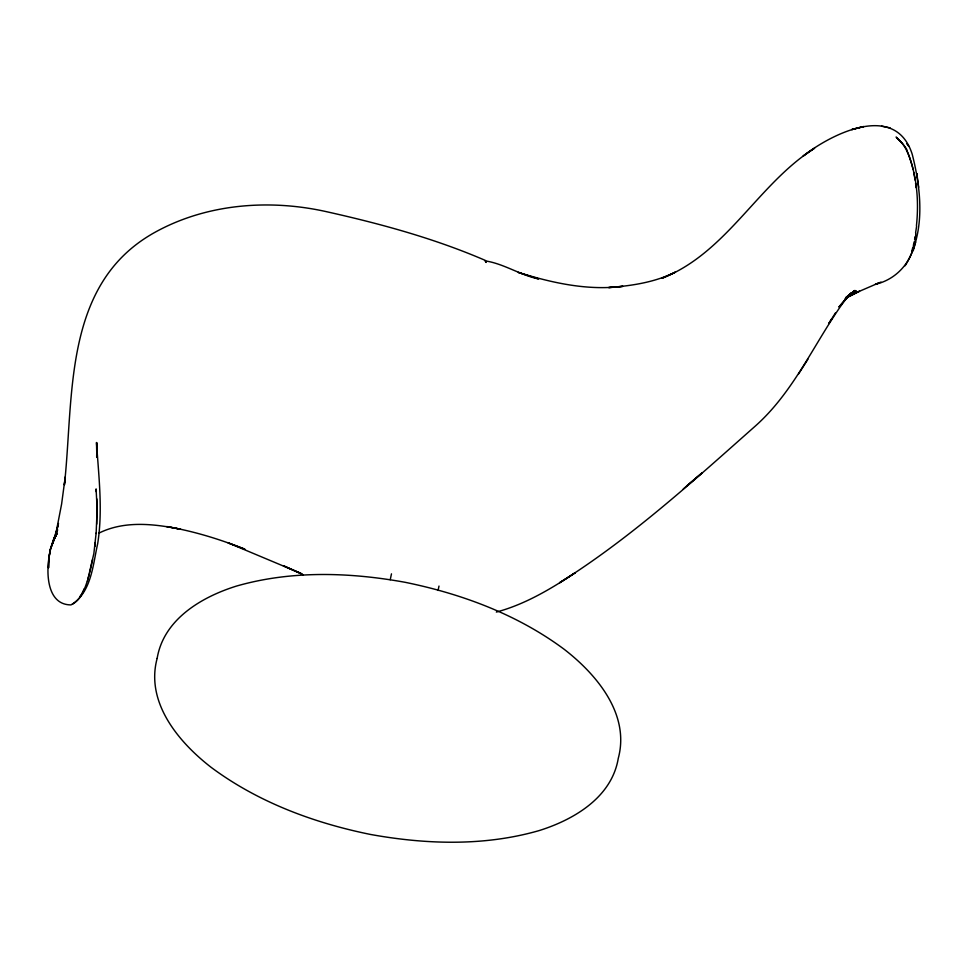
<?xml version="1.0" encoding="UTF-8"?>
<svg xmlns="http://www.w3.org/2000/svg" width="968" height="968" viewBox="0 0 968 968"><rect width="100%" height="100%" fill="white"/><g stroke="black" fill="none" stroke-linecap="round" stroke-linejoin="round"><path stroke-width="1.45" d="M96.679 456.787L96.873 442.969L96.836 457.017M96.727 524.124L96.8 498.883M96.135 533.501L97.139 508.841L96.086 488.925L96.292 491.768M96.135 533.017L93.86 553.514L87.422 581.296M916.442 225.726C919.104 200.57 916.817 174.313 907.028 150.827C907.875 147.426 885.575 127.05 902.297 143.179C907.911 151.044 910.864 160.325 913.151 169.618M94.912 546.521L95.324 542.576M915.595 232.852L916.611 226.209M915.764 233.348C915.365 257.669 899.103 278.869 875.241 284.362L881.001 282.075M914.603 239.435L915.002 236.797M92.553 559.661L89.818 572.269M913.356 245.569L914.107 241.891M390.225 579.711L391.483 573.842M438.056 590.468L439 586.063M905.092 265.776C925.698 233.01 921.367 190.164 912.207 154.227C895.424 101.446 831.391 133.838 803.113 156.09L814.62 148.152C757.593 184.319 726.847 252.854 661.882 278.336L675.446 272.117C654.658 282.39 631.56 285.838 608.678 287.556L622.908 286.346C587.37 290.836 552.05 282.862 518.279 272.407L538.631 278.953C520.131 275.094 503.517 263.514 485.016 260.864M58.467 523.458L55.297 536.599L61.601 504.11L65.231 476.994L64.396 484.98C73.967 397.437 62.799 286.806 150.947 234.619L151.625 234.196C203.897 203.921 267.858 198.621 326.18 211.617C380.327 223.705 434.366 238.394 485.319 260.404L486.093 262.449L485.488 261.045M55.297 536.599L58.407 523.688M57.318 528.298L50.856 548.082L57.596 529.714L51.619 545.94L55.612 536.006M911.723 251.39L912.945 247.022M913.235 250.7L915.692 242.048M87.81 579.36L89.48 573.697M52.695 542.854L56.084 533.755M87.386 580.776C84.397 589.911 80.429 600.765 70.93 604.903C47.831 604.818 46.355 575.561 48.811 558.693L48.545 567.853L48.775 558.476L50.566 548.868L48.775 558.476L50.227 549.679L53.373 540.071L56.834 533.598M82.086 593.287L84.349 588.617M55.708 535.885L53.603 539.696L56.967 533.67M854.889 290.509L846.068 297.394L854.889 290.509L848.367 295.893L851.743 292.82L838.881 307.074L848.585 295.276C816.339 337.82 796.289 389.475 755.669 425.751C693.052 481.181 630.652 538.16 559.577 582.748L575.173 572.814C550.695 589.04 524.934 604.419 496.342 612.078M831.742 318.762L828.632 323.772L835.42 312.966M798.564 373.95L807.929 359.249M79.691 596.917L81.288 594.497M687.002 485.73L701.836 473.062L683.275 488.949M851.707 292.989L849.807 294.248L856.196 290.957L850.085 294.139L853.595 292.058M848.851 294.889L855.676 290.715L849.807 294.272M845.137 298.58L859.548 291.187L849.977 295.93M98.845 533.174C124.146 520.481 153.852 523.785 180.641 529.242L166.762 526.58C193.588 531.154 219.651 539.152 244.904 549.207L228.073 542.83L301.968 573.83M72.285 604.153C91.573 591.351 92.952 564.513 97.671 543.726C103.007 510.124 98.663 476.159 96.498 442.497L96.848 456.993M858.701 291.61L878.291 283.152M890.149 127.885L881.545 126.167M300.637 573.25L283.225 565.663L303.178 574.811M908.831 146.362L906.701 143.7M913.659 172.268L915.196 180.217M917.301 177.047L916.829 173.526L918.656 187.284M915.571 183.194L916.127 187.659M157.143 658.409C145.248 702.441 178.717 742.274 211.29 767.455C258.02 802.182 313.668 822.885 370.381 834.428C425.993 844.507 484.181 846.371 538.958 830.641C573.806 819.763 611.8 797.438 618.274 758.319C630.168 714.287 596.699 674.442 564.138 649.262C517.408 614.535 461.76 593.844 405.048 582.288C349.436 572.209 291.235 570.358 236.47 586.076C201.622 596.953 163.628 619.29 157.143 658.409M56.906 533.428L53.579 539.841L56.918 533.513M853.026 129.24L851.731 129.579L863.807 126.542L853.026 129.24"/></g></svg>
